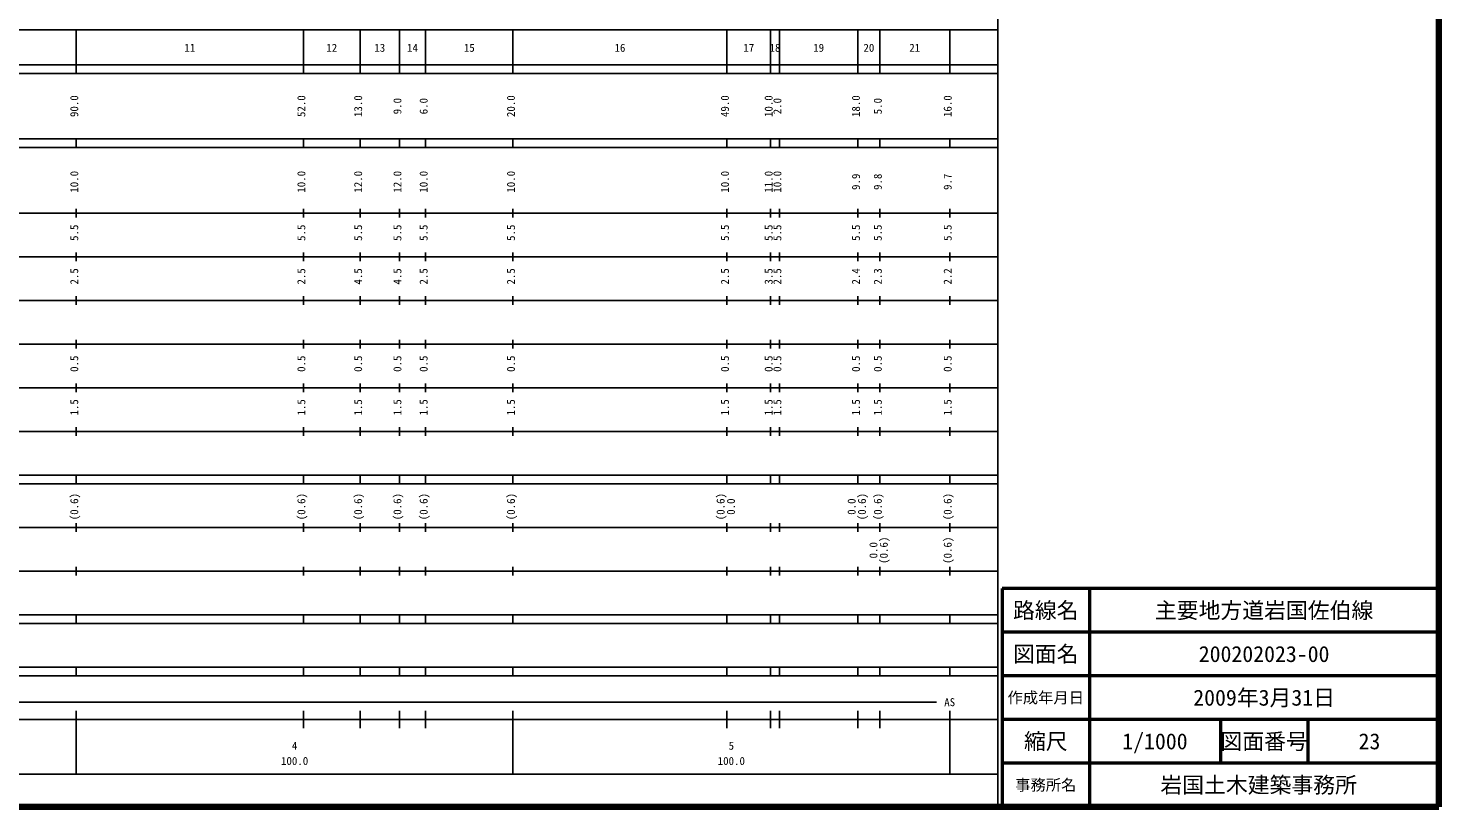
# Model space of a CAD drawing. Units: millimetres on the paper, enlarged 1000 times. Extents: x 40000 to 680000, y 20000 to 380000.
# Drawn here: x 356996 to 680000, y 20000 to 198357 of the extents above; entities that cross this region are included whole.
import ezdxf
from ezdxf.enums import TextEntityAlignment as Align

# ---------------------------------------------------------------- set-up
doc = ezdxf.new("R2010")
doc.units = ezdxf.units.MM
doc.header["$LTSCALE"] = 1000
for name, color, linetype, lineweight in [('M-TTL', 2, 'Continuous', 140), ('M-TTL-BAND', 7, 'Continuous', 25), ('M-TTL-FRAM', 2, 'Continuous', 50), ('M-TTL-LINE', 7, 'Continuous', 50)]:
    doc.layers.add(name, color=color, linetype=linetype, lineweight=lineweight)
doc.layers.add('M-TTL-TXT', color=7, linetype='Continuous')
doc.styles.add('ＭＳ ゴシック', font='')
doc.styles.get('ＭＳ ゴシック').set_extended_font_data('MS Gothic')

msp = doc.modelspace()

# ---------------------------------------------------------------- linework, layer by layer
at = {"layer": 'M-TTL'}
for p, q in [((680000, 20000), (680000, 380000)), ((40000, 20000), (680000, 20000))]:
    msp.add_line(p, q, dxfattribs=at)
at = {"layer": 'M-TTL-BAND'}
for p, q in [((579000, 20000), (579000, 370000)), ((68000, 198000), (579000, 198000)), ((368000, 188000), (368000, 198000)), ((420000, 188000), (420000, 198000)), ((433000, 188000), (433000, 198000)), ((442000, 188000), (442000, 198000)), ((448000, 188000), (448000, 198000)), ((468000, 188000), (468000, 198000)), ((517000, 188000), (517000, 198000)), ((527000, 188000), (527000, 198000)), ((529000, 188000), (529000, 198000)), ((547000, 188000), (547000, 198000)), ((552000, 188000), (552000, 198000)), ((568000, 188000), (568000, 198000)), ((40000, 190000), (579000, 190000)), ((40000, 188000), (579000, 188000)), ((40000, 173000), (579000, 173000)), ((368000, 171000), (368000, 173000)), ((420000, 171000), (420000, 173000)), ((433000, 171000), (433000, 173000)), ((442000, 171000), (442000, 173000)), ((448000, 171000), (448000, 173000)), ((468000, 171000), (468000, 173000)), ((517000, 171000), (517000, 173000)), ((527000, 171000), (527000, 173000)), ((529000, 171000), (529000, 173000)), ((547000, 171000), (547000, 173000)), ((552000, 171000), (552000, 173000)), ((568000, 171000), (568000, 173000)), ((40000, 171000), (579000, 171000)), ((40000, 156000), (579000, 156000)), ((368000, 155000), (368000, 157000)), ((420000, 155000), (420000, 157000)), ((433000, 155000), (433000, 157000)), ((442000, 155000), (442000, 157000)), ((448000, 155000), (448000, 157000)), ((468000, 155000), (468000, 157000)), ((517000, 155000), (517000, 157000)), ((527000, 155000), (527000, 157000)), ((529000, 155000), (529000, 157000)), ((547000, 155000), (547000, 157000)), ((552000, 155000), (552000, 157000)), ((568000, 155000), (568000, 157000)), ((46000, 146000), (579000, 146000)), ((368000, 145000), (368000, 147000)), ((420000, 145000), (420000, 147000)), ((433000, 145000), (433000, 147000)), ((442000, 145000), (442000, 147000)), ((448000, 145000), (448000, 147000)), ((468000, 145000), (468000, 147000)), ((517000, 145000), (517000, 147000)), ((527000, 145000), (527000, 147000)), ((529000, 145000), (529000, 147000)), ((547000, 145000), (547000, 147000)), ((552000, 145000), (552000, 147000)), ((568000, 145000), (568000, 147000)), ((52000, 136000), (579000, 136000)), ((368000, 135000), (368000, 137000)), ((420000, 135000), (420000, 137000)), ((433000, 135000), (433000, 137000)), ((442000, 135000), (442000, 137000)), ((448000, 135000), (448000, 137000)), ((468000, 135000), (468000, 137000)), ((517000, 135000), (517000, 137000)), ((527000, 135000), (527000, 137000)), ((529000, 135000), (529000, 137000)), ((547000, 135000), (547000, 137000)), ((552000, 135000), (552000, 137000)), ((568000, 135000), (568000, 137000)), ((46000, 126000), (579000, 126000)), ((368000, 125000), (368000, 127000)), ((420000, 125000), (420000, 127000)), ((433000, 125000), (433000, 127000)), ((442000, 125000), (442000, 127000)), ((448000, 125000), (448000, 127000)), ((468000, 125000), (468000, 127000)), ((517000, 125000), (517000, 127000)), ((527000, 125000), (527000, 127000)), ((529000, 125000), (529000, 127000)), ((547000, 125000), (547000, 127000)), ((552000, 125000), (552000, 127000)), ((568000, 125000), (568000, 127000)), ((368000, 115000), (368000, 117000)), ((420000, 115000), (420000, 117000)), ((433000, 115000), (433000, 117000)), ((442000, 115000), (442000, 117000)), ((448000, 115000), (448000, 117000)), ((468000, 115000), (468000, 117000)), ((517000, 115000), (517000, 117000)), ((527000, 115000), (527000, 117000)), ((529000, 115000), (529000, 117000)), ((547000, 115000), (547000, 117000)), ((552000, 115000), (552000, 117000)), ((568000, 115000), (568000, 117000)), ((52000, 116000), (579000, 116000)), ((368000, 105000), (368000, 107000)), ((420000, 105000), (420000, 107000)), ((433000, 105000), (433000, 107000)), ((442000, 105000), (442000, 107000)), ((448000, 105000), (448000, 107000)), ((468000, 105000), (468000, 107000)), ((517000, 105000), (517000, 107000)), ((527000, 105000), (527000, 107000)), ((529000, 105000), (529000, 107000)), ((547000, 105000), (547000, 107000)), ((552000, 105000), (552000, 107000)), ((568000, 105000), (568000, 107000)), ((46000, 106000), (579000, 106000)), ((40000, 96000), (579000, 96000)), ((40000, 94000), (579000, 94000)), ((368000, 94000), (368000, 96000)), ((420000, 94000), (420000, 96000)), ((433000, 94000), (433000, 96000)), ((442000, 94000), (442000, 96000)), ((448000, 94000), (448000, 96000)), ((468000, 94000), (468000, 96000)), ((517000, 94000), (517000, 96000)), ((527000, 94000), (527000, 96000)), ((529000, 94000), (529000, 96000)), ((547000, 94000), (547000, 96000)), ((552000, 94000), (552000, 96000)), ((568000, 94000), (568000, 96000)), ((49000, 84000), (579000, 84000)), ((368000, 83000), (368000, 85000)), ((420000, 83000), (420000, 85000)), ((433000, 83000), (433000, 85000)), ((442000, 83000), (442000, 85000)), ((448000, 83000), (448000, 85000)), ((468000, 83000), (468000, 85000)), ((517000, 83000), (517000, 85000)), ((527000, 83000), (527000, 85000)), ((529000, 83000), (529000, 85000)), ((547000, 83000), (547000, 85000)), ((552000, 83000), (552000, 85000)), ((568000, 83000), (568000, 85000)), ((368000, 73000), (368000, 75000)), ((420000, 73000), (420000, 75000)), ((433000, 73000), (433000, 75000)), ((442000, 73000), (442000, 75000)), ((448000, 73000), (448000, 75000)), ((468000, 73000), (468000, 75000)), ((517000, 73000), (517000, 75000)), ((527000, 73000), (527000, 75000)), ((529000, 73000), (529000, 75000)), ((547000, 73000), (547000, 75000)), ((552000, 73000), (552000, 75000)), ((568000, 73000), (568000, 75000)), ((40000, 74000), (579000, 74000)), ((40000, 64000), (579000, 64000)), ((40000, 62000), (579000, 62000)), ((368000, 62000), (368000, 64000)), ((420000, 62000), (420000, 64000)), ((433000, 62000), (433000, 64000)), ((442000, 62000), (442000, 64000)), ((448000, 62000), (448000, 64000)), ((468000, 62000), (468000, 64000)), ((517000, 62000), (517000, 64000)), ((527000, 62000), (527000, 64000)), ((529000, 62000), (529000, 64000)), ((547000, 62000), (547000, 64000)), ((552000, 62000), (552000, 64000)), ((568000, 62000), (568000, 64000)), ((40000, 52000), (579000, 52000)), ((368000, 50000), (368000, 52000)), ((420000, 50000), (420000, 52000)), ((433000, 50000), (433000, 52000)), ((442000, 50000), (442000, 52000)), ((448000, 50000), (448000, 52000)), ((468000, 50000), (468000, 52000)), ((517000, 50000), (517000, 52000)), ((527000, 50000), (527000, 52000)), ((529000, 50000), (529000, 52000)), ((547000, 50000), (547000, 52000)), ((552000, 50000), (552000, 52000)), ((568000, 50000), (568000, 52000)), ((40000, 50000), (579000, 50000)), ((71000, 44000), (565000, 44000)), ((368000, 27500), (368000, 42000)), ((420000, 38000), (420000, 42000)), ((433000, 38000), (433000, 42000)), ((442000, 38000), (442000, 42000)), ((448000, 38000), (448000, 42000)), ((468000, 27500), (468000, 42000)), ((517000, 38000), (517000, 42000)), ((527000, 38000), (527000, 42000)), ((529000, 38000), (529000, 42000)), ((547000, 38000), (547000, 42000)), ((552000, 38000), (552000, 42000)), ((568000, 27500), (568000, 42000)), ((40000, 40000), (579000, 40000)), ((68000, 27500), (579000, 27500))]:
    msp.add_line(p, q, dxfattribs=at)
at = {"layer": 'M-TTL-FRAM'}
for p, q in [((680000, 70000), (580000, 70000)), ((580000, 70000), (580000, 20000))]:
    msp.add_line(p, q, dxfattribs=at)
at = {"layer": 'M-TTL-LINE'}
for p, q in [((600000, 70000), (600000, 20000)), ((680000, 60000), (580000, 60000)), ((680000, 50000), (580000, 50000)), ((680000, 40000), (580000, 40000)), ((630000, 40000), (630000, 30000)), ((650000, 40000), (650000, 30000)), ((680000, 30000), (580000, 30000))]:
    msp.add_line(p, q, dxfattribs=at)

# ---------------------------------------------------------------- texts
at = {"layer": 'M-TTL-BAND', "style": 'ＭＳ ゴシック'}
for s, p in [('11', (394000, 192405)), ('12', (426500, 192405)), ('13', (437500, 192405)), ('14', (445000, 192405)), ('15', (458000, 192405)), ('16', (492500, 192405)), ('17', (522000, 192405)), ('18', (528000, 192405)), ('19', (538000, 192405)), ('20', (549500, 192405)), ('21', (560000, 192405)), ('AS', (568000, 42500)), ('4', (418000, 32523)), ('5', (518000, 32523)), ('100.0', (418000, 29033)), ('100.0', (518000, 29033))]:
    msp.add_text(s, height=1833, dxfattribs=at).set_placement(p, align=Align.BOTTOM_CENTER)
for s, p in [('90.0', (369000, 180500)), ('52.0', (421000, 180500)), ('13.0', (434000, 180500)), ('9.0', (443000, 180500)), ('6.0', (449000, 180500)), ('20.0', (469000, 180500)), ('49.0', (518000, 180500)), ('10.0', (528000, 180500)), ('2.0', (530000, 180500)), ('18.0', (548000, 180500)), ('5.0', (553000, 180500)), ('16.0', (569000, 180500)), ('10.0', (369000, 163174)), ('10.0', (421000, 163174)), ('12.0', (434000, 163174)), ('12.0', (443000, 163174)), ('10.0', (449000, 163174)), ('10.0', (469000, 163174)), ('10.0', (518000, 163174)), ('11.0', (528000, 163174)), ('10.0', (530000, 163174)), ('9.9', (548000, 163174)), ('9.8', (553000, 163174)), ('9.7', (569000, 163174)), ('5.5', (369000, 151500)), ('5.5', (421000, 151500)), ('5.5', (434000, 151500)), ('5.5', (443000, 151500)), ('5.5', (449000, 151500)), ('5.5', (469000, 151500)), ('5.5', (518000, 151500)), ('5.5', (528000, 151500)), ('5.5', (530000, 151500)), ('5.5', (548000, 151500)), ('5.5', (553000, 151500)), ('5.5', (569000, 151500)), ('2.5', (369000, 141500)), ('2.5', (421000, 141500)), ('4.5', (434000, 141500)), ('4.5', (443000, 141500)), ('2.5', (449000, 141500)), ('2.5', (469000, 141500)), ('2.5', (518000, 141500)), ('3.5', (528000, 141500)), ('2.5', (530000, 141500)), ('2.4', (548000, 141500)), ('2.3', (553000, 141500)), ('2.2', (569000, 141500)), ('0.5', (369000, 121500)), ('0.5', (421000, 121500)), ('0.5', (434000, 121500)), ('0.5', (443000, 121500)), ('0.5', (449000, 121500)), ('0.5', (469000, 121500)), ('0.5', (518000, 121500)), ('0.5', (528000, 121500)), ('0.5', (530000, 121500)), ('0.5', (548000, 121500)), ('0.5', (553000, 121500)), ('0.5', (569000, 121500)), ('1.5', (369000, 111500)), ('1.5', (421000, 111500)), ('1.5', (434000, 111500)), ('1.5', (443000, 111500)), ('1.5', (449000, 111500)), ('1.5', (469000, 111500)), ('1.5', (518000, 111500)), ('1.5', (528000, 111500)), ('1.5', (530000, 111500)), ('1.5', (548000, 111500)), ('1.5', (553000, 111500)), ('1.5', (569000, 111500)), ('(0.6)', (369000, 88764)), ('(0.6)', (421000, 88764)), ('(0.6)', (434000, 88764)), ('(0.6)', (443000, 88764)), ('(0.6)', (449000, 88764)), ('(0.6)', (469000, 88764)), ('(0.6)', (517000, 88764)), ('0.0', (519370, 88764)), ('0.0', (547000, 88764)), ('(0.6)', (549370, 88764)), ('(0.6)', (553000, 88764)), ('(0.6)', (569000, 88764)), ('(0.6)', (554370, 78764)), ('(0.6)', (569000, 78764)), ('0.0', (552000, 78764))]:
    msp.add_text(s, height=1833, rotation=90, dxfattribs=at).set_placement(p, align=Align.BOTTOM_CENTER)
at = {"layer": 'M-TTL-TXT', "style": 'ＭＳ ゴシック'}
for s, height, p in [('路線名', 3666, (590000, 65000)), ('路線名', 3666, (590000, 65000)), ('主要地方道岩国佐伯線', 3666, (640000, 65000)), ('図面名', 3666, (590000, 55000)), ('図面名', 3666, (590000, 55000)), ('200202023-00', 3666, (640000, 55000)), ('作成年月日', 2566, (590000, 45000)), ('作成年月日', 2566, (590000, 45000)), ('2009年3月31日', 3666, (640000, 45000)), ('縮尺', 3666, (590000, 35000)), ('縮尺', 3666, (590000, 35000)), ('1/1000', 3666, (615000, 35000)), ('図面番号', 3666, (640000, 35000)), ('図面番号', 3666, (640000, 35000)), ('23', 3666, (664125, 35000)), ('事務所名', 2566, (590000, 25000)), ('事務所名', 2566, (590000, 25000)), ('岩国土木建築事務所 ', 3666, (640000, 25000))]:
    msp.add_text(s, height=height, dxfattribs=at).set_placement(p, align=Align.MIDDLE_CENTER)

doc.saveas('drawing.dxf')
